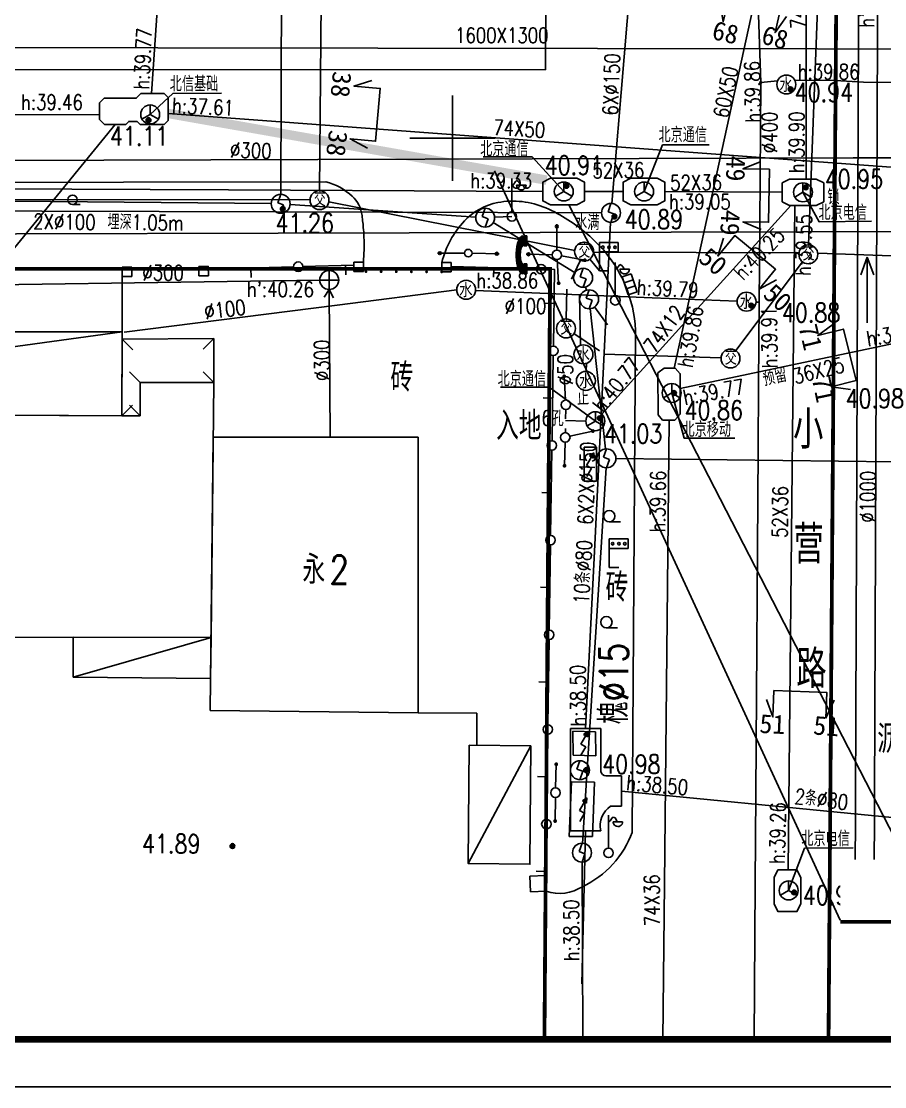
# Model space of a CAD drawing. Header units: inches. Extents: x 505347 to 508499, y 312634 to 313316.
# Drawn here: x 505677.2 to 505722.8, y 312809.9 to 312866.2 of the extents above; entities that cross this region are included whole.
import ezdxf
from ezdxf.enums import TextEntityAlignment as Align
from ezdxf.lldxf.tags import DXFTag

# ---------------------------------------------------------------- set-up
doc = ezdxf.new("R2010")
doc.units = ezdxf.units.IN
doc.header["$LTSCALE"] = 0.5
doc.header["$MEASUREMENT"] = 0
doc.linetypes.add('ACAD_ISO05W100', pattern=[33, 24, -3, 0, -3, 0, -3])
for name, color, linetype in [('4_RDCAD', 7, 'Continuous'), ('BJ0', 7, 'Continuous'), ('BJ02', 7, 'Continuous'), ('BJ03', 7, 'Continuous'), ('BJ04', 7, 'Continuous'), ('BJ05', 7, 'Continuous'), ('BJ08', 7, 'Continuous'), ('BJ09', 7, 'Continuous'), ('BJ10', 7, 'Continuous'), ('BZ', 2, 'Continuous'), ('PAPERFRAME', 7, 'Continuous'), ('上水井', 4, 'Continuous'), ('上水注记', 4, 'Continuous'), ('上水管线', 4, 'Continuous'), ('上水高程表', 4, 'Continuous'), ('中水管线', 151, 'Continuous'), ('公安交通井', 163, 'Continuous'), ('公安交通管线', 163, 'Continuous'), ('污水井', 247, 'Continuous'), ('污水注记', 247, 'Continuous'), ('污水管线', 247, 'Continuous'), ('污水高程表', 247, 'Continuous'), ('热力注记', 40, 'Continuous'), ('热力管线', 40, 'Continuous'), ('照明井', 193, 'Continuous'), ('照明管线', 193, 'Continuous'), ('燃气注记', 6, 'Continuous'), ('燃气管线', 6, 'Continuous'), ('电信井(北京移动)', 3, 'Continuous'), ('电信井(北京通信)', 3, 'Continuous'), ('电信井权属', 7, 'Continuous'), ('电信井（北京电信）', 3, 'Continuous'), ('电信井（北信基础）', 3, 'Continuous'), ('电信断面图及编号', 3, 'Continuous'), ('电信注记', 3, 'Continuous'), ('电信管线', 3, 'Continuous'), ('电信规划位置', 1, 'Continuous'), ('电信高程表', 3, 'Continuous'), ('电力井', 1, 'Continuous'), ('电力注记', 1, 'Continuous'), ('电力管线', 1, 'Continuous'), ('电力高程表', 1, 'Continuous'), ('电话亭', 5, 'Continuous'), ('道路红线', 1, 'Continuous'), ('雨蓖子', 34, 'Continuous')]:
    doc.layers.add(name, color=color, linetype=linetype)
doc.styles.add('HZ', font='simplex.shx', dxfattribs={"bigfont": 'hztxt'})
doc.styles.get("Standard").update_dxf_attribs({"font": 'txt.shx', "bigfont": 'hztxt.shx'})
doc.styles.add('STYLE1', font='')
doc.styles.add('标题文字', font='', dxfattribs={"width": 0.68})
doc.styles.add('粗宋', font='', dxfattribs={"width": 0.75})
doc.styles.add('粗等线', font='simhei.ttf')
doc.styles.add('细等线', font='txt.shx', dxfattribs={"bigfont": 'ht.shx'})
doc.styles.get('STYLE1').set_extended_font_data('SimSun')
doc.styles.get('标题文字').set_extended_font_data('SimSun')
doc.styles.get('粗宋').set_extended_font_data('SimSun')
doc.linetypes.add('1152', pattern='A,15,-0.9,[138,ltypeshp.shx,S=1,R=0,X=0,Y=-0.5],-0.7,[138,ltypeshp.shx,S=1,R=0,X=0,Y=-0.5],-0.9,0', length=17.5)
doc.linetypes.add('1157', pattern='A,15,-3,[138,ltypeshp.shx,S=1,R=0,X=-0.5,Y=-0.5],-2,0', length=20)
doc.linetypes.add('B14', pattern='A,4.5,[145,symbolx.shx,S=0.5,R=0,X=0,Y=0],4.5,-0.5,[146,symbolx.shx,S=1,R=0,X=0,Y=0],-0.5', length=10)
tags = doc.linetypes.add('DL', pattern='A,15,-4.925,[130,ltypeshp.shx,S=0.5,R=330,X=-0.15,Y=0.433],0,[130,ltypeshp.shx,S=0.4,R=90,X=0,Y=0],-0.15,[130,ltypeshp.shx,S=0.5,R=150,X=0,Y=-0.433],-4.925,15', length=40).pattern_tags.tags
tags[32:33] = [DXFTag(74, 4), DXFTag(75, 0), DXFTag(340, '0'), DXFTag(46, 1.0), DXFTag(50, 0.0), DXFTag(44, 0.0), DXFTag(45, 0.0)]
tags[30:31] = [DXFTag(74, 4), DXFTag(75, 0), DXFTag(340, '0'), DXFTag(46, 1.0), DXFTag(50, 0.0), DXFTag(44, 0.0), DXFTag(45, 0.0)]
tags[4:5] = [DXFTag(74, 4), DXFTag(75, 0), DXFTag(340, '0'), DXFTag(46, 1.0), DXFTag(50, 0.0), DXFTag(44, 0.0), DXFTag(45, 0.0)]
tags = doc.linetypes.add('DX', pattern='A,15,-5,[130,ltypeshp.shx,S=1,R=330,X=0,Y=0],-5,15', length=40).pattern_tags.tags
tags[16:17] = [DXFTag(74, 4), DXFTag(75, 0), DXFTag(340, '0'), DXFTag(46, 1.0), DXFTag(50, 0.0), DXFTag(44, 0.0), DXFTag(45, 0.0)]
tags[14:15] = [DXFTag(74, 4), DXFTag(75, 0), DXFTag(340, '0'), DXFTag(46, 1.0), DXFTag(50, 0.0), DXFTag(44, 0.0), DXFTag(45, 0.0)]
tags[4:5] = [DXFTag(74, 4), DXFTag(75, 0), DXFTag(340, '0'), DXFTag(46, 1.0), DXFTag(50, 0.0), DXFTag(44, 0.0), DXFTag(45, 0.0)]
tags = doc.linetypes.add('SS', pattern='A,15,-1.9,[130,ltypeshp.shx,S=1,R=330,X=0,Y=0],-1.2,[130,ltypeshp.shx,S=1,R=330,X=0,Y=0],-1.9,15', length=35).pattern_tags.tags
tags[24:25] = [DXFTag(74, 4), DXFTag(75, 0), DXFTag(340, '0'), DXFTag(46, 1.0), DXFTag(50, 0.0), DXFTag(44, 0.0), DXFTag(45, 0.0)]
tags[22:23] = [DXFTag(74, 4), DXFTag(75, 0), DXFTag(340, '0'), DXFTag(46, 1.0), DXFTag(50, 0.0), DXFTag(44, 0.0), DXFTag(45, 0.0)]
tags[4:5] = [DXFTag(74, 4), DXFTag(75, 0), DXFTag(340, '0'), DXFTag(46, 1.0), DXFTag(50, 0.0), DXFTag(44, 0.0), DXFTag(45, 0.0)]
tags = doc.linetypes.add('TRQZ', pattern='A,15,[130,ltypeshp.shx,S=0.6,R=0,X=0,Y=0],-2.5,[133,ltypeshp.shx,S=0.05,R=0,X=0,Y=0],-2.5,[130,ltypeshp.shx,S=0.6,R=0,X=0,Y=0],15', length=35).pattern_tags.tags
tags[28:29] = [DXFTag(74, 4), DXFTag(75, 0), DXFTag(340, '0'), DXFTag(46, 1.0), DXFTag(50, 0.0), DXFTag(44, 0.0), DXFTag(45, 0.0)]

# ---------------------------------------------------------------- blocks, each defined once
blk = doc.blocks.new('B5461')
for q in [(-0.866025, -0.5), (0, 1), (0.866025, -0.5)]:
    blk.add_line((0, 0), q)
blk.add_circle((0, 0), 1)
blk = doc.blocks.new('B552')
for p, q in [((0.984668, 0.518566), (-1.015332, 0.518566)), ((-1.015332, 0.518566), (-1.015332, -0.481434)), ((0.984668, -0.481434), (0.984668, 0.518566)), ((-1.015332, -0.481434), (0.984668, -0.481434))]:
    blk.add_line(p, q)
at = {"linetype": 'Continuous'}
for p, q in [((-0.348666, -0.481434), (-0.348666, 0.518566)), ((0.318001, -0.481434), (0.318001, 0.518566))]:
    blk.add_line(p, q, dxfattribs=at)
blk = doc.blocks.new('B8003')
at = {"color": 0}
for p, q in [((0, 3), (2, 3)), ((0, 0), (0, 3)), ((2, 3), (2, 2)), ((2, 2), (0, 2)), ((1, 0), (0, 0))]:
    blk.add_line(p, q, dxfattribs=at)
for centre in [(0.36, 2.49), (1.02, 2.49), (1.65, 2.49)]:
    blk.add_circle(centre, 0.135)
blk = doc.blocks.new('35211')
for p, q in [((0, 0.5), (0, 4)), ((0, 3.29), (0.19, 3.39)), ((0.19, 3.39), (0.39, 3.69)), ((0.39, 3.69), (0.49, 3.79)), ((0.49, 3.79), (0.69, 3.69)), ((0.69, 3.69), (0.89, 3.39)), ((0.89, 3.39), (0.99, 3.29)), ((0.49, 3.29), (1.49, 3.29))]:
    blk.add_line(p, q)
blk.add_circle((0, 0), 0.5)
blk.add_arc((0.99, 3.29), 0.5, 179, 0)
blk = doc.blocks.new('DHT')
for p, q in [((-0.277, 0.603), (-0.311, 0.446)), ((-0.234, 0.739), (-0.277, 0.603)), ((-0.183, 0.85), (-0.234, 0.739)), ((-0.125, 0.932), (-0.183, 0.85)), ((-0.064, 0.983), (-0.125, 0.932)), ((0, 1), (-0.064, 0.983)), ((0, 1), (0, 0.473)), ((0.06, 1), (0.06, 0.473)), ((0.06, 1), (0.21, 1)), ((0.21, 1), (0.21, 0.473)), ((-0.334, 0.274), (-0.346, 0.092)), ((-0.346, 0.092), (-0.346, -0.092)), ((-0.311, 0.446), (-0.334, 0.274)), ((-0.128, 0.129), (-0.133, 0.044)), ((-0.133, 0.044), (-0.133, -0.044)), ((-0.119, 0.211), (-0.128, 0.129)), ((-0.106, 0.285), (-0.119, 0.211)), ((-0.09, 0.349), (-0.106, 0.285)), ((-0.07, 0.402), (-0.09, 0.349)), ((-0.048, 0.441), (-0.07, 0.402)), ((-0.024, 0.465), (-0.048, 0.441)), ((0, 0.473), (-0.024, 0.465)), ((0.06, 0.473), (0.21, 0.473)), ((-0.346, -0.092), (-0.334, -0.274)), ((-0.334, -0.274), (-0.311, -0.446)), ((-0.311, -0.446), (-0.277, -0.603)), ((-0.133, -0.044), (-0.128, -0.129)), ((-0.128, -0.129), (-0.119, -0.211)), ((-0.119, -0.211), (-0.106, -0.285)), ((-0.106, -0.285), (-0.09, -0.349)), ((-0.09, -0.349), (-0.07, -0.402)), ((-0.07, -0.402), (-0.048, -0.441)), ((-0.048, -0.441), (-0.024, -0.465)), ((-0.024, -0.465), (0, -0.473)), ((0, -0.473), (0, -1)), ((0.06, -0.473), (0.06, -1)), ((0.06, -0.473), (0.21, -0.473)), ((0.21, -0.473), (0.21, -1)), ((-0.277, -0.603), (-0.234, -0.739)), ((-0.234, -0.739), (-0.183, -0.85)), ((-0.183, -0.85), (-0.125, -0.932)), ((-0.125, -0.932), (-0.064, -0.983)), ((-0.064, -0.983), (0, -1)), ((0.21, -1), (0.06, -1))]:
    blk.add_line(p, q)
at = {"linetype": 'Continuous'}
for points in [[(-0.277, 0.603), (-0.311, 0.446), (0, 0.473)], [(-0.234, 0.739), (-0.277, 0.603), (0, 0.473)], [(-0.183, 0.85), (-0.234, 0.739), (0, 0.473)], [(-0.125, 0.932), (-0.183, 0.85), (0, 0.473)], [(-0.064, 0.983), (-0.125, 0.932), (0, 0.473)], [(0, 1), (-0.064, 0.983), (0, 0.473)], [(0.06, 1), (0.06, 0.473), (0.21, 0.473)], [(0.21, 0.473), (0.21, 1), (0.06, 1)], [(-0.334, 0.274), (-0.346, 0.092), (-0.119, 0.211)], [(-0.119, 0.211), (-0.346, 0.092), (-0.128, 0.129)], [(-0.128, 0.129), (-0.346, 0.092), (-0.133, 0.044)], [(-0.346, 0.092), (-0.346, -0.092), (-0.133, 0.044)], [(-0.133, 0.044), (-0.346, -0.092), (-0.133, -0.044)], [(-0.311, 0.446), (-0.334, 0.274), (-0.048, 0.441)], [(-0.048, 0.441), (-0.334, 0.274), (-0.07, 0.402)], [(-0.07, 0.402), (-0.334, 0.274), (-0.09, 0.349)], [(-0.09, 0.349), (-0.334, 0.274), (-0.106, 0.285)], [(-0.106, 0.285), (-0.334, 0.274), (-0.119, 0.211)], [(0, 0.473), (-0.311, 0.446), (-0.024, 0.465)], [(-0.024, 0.465), (-0.311, 0.446), (-0.048, 0.441)], [(-0.133, -0.044), (-0.346, -0.092), (-0.128, -0.129)], [(-0.346, -0.092), (-0.334, -0.274), (-0.128, -0.129)], [(-0.128, -0.129), (-0.334, -0.274), (-0.119, -0.211)], [(-0.119, -0.211), (-0.334, -0.274), (-0.106, -0.285)], [(-0.334, -0.274), (-0.311, -0.446), (-0.106, -0.285)], [(-0.106, -0.285), (-0.311, -0.446), (-0.09, -0.349)], [(-0.09, -0.349), (-0.311, -0.446), (-0.07, -0.402)], [(-0.07, -0.402), (-0.311, -0.446), (-0.048, -0.441)], [(-0.048, -0.441), (-0.311, -0.446), (-0.024, -0.465)], [(-0.311, -0.446), (-0.277, -0.603), (-0.024, -0.465)], [(-0.024, -0.465), (-0.277, -0.603), (0, -0.473)], [(0, -0.473), (-0.277, -0.603), (0, -1)], [(0.21, -0.473), (0.06, -0.473), (0.21, -1)], [(0.06, -0.473), (0.06, -1), (0.21, -1)], [(-0.277, -0.603), (-0.234, -0.739), (0, -1)], [(-0.234, -0.739), (-0.183, -0.85), (0, -1)], [(-0.183, -0.85), (-0.125, -0.932), (0, -1)], [(-0.125, -0.932), (-0.064, -0.983), (0, -1)]]:
    blk.add_solid(points, dxfattribs=at)
blk = doc.blocks.new('B5181')
h = blk.add_hatch(color=256)
h.paths.add_polyline_path([(0.75, 2.49), (0.27, 2.17), (0.49, 2.05)])
h.paths.add_polyline_path([(0.75, 2.49), (0.49, 2.05), (0.72, 1.92)])
at = {"linetype": 'Continuous'}
for p, q in [((-0.02, 1.17), (0.75, 2.49)), ((0.5, 0.87), (-0.02, 1.17)), ((0, 0), (0.5, 0.87))]:
    blk.add_line(p, q, dxfattribs=at)
for p, q in [((0.75, 2.49), (0.27, 2.17)), ((0.72, 1.92), (0.75, 2.49)), ((0.27, 2.17), (0.72, 1.92))]:
    blk.add_line(p, q)
blk = doc.blocks.new('B8211')
blk.add_hatch(color=256).paths.add_polyline_path([(0.25, 0, 1), (-0.25, 0, 1)])
blk.add_circle((0, 0), 0.25)
blk = doc.blocks.new('831')
for radius in [0.25, 0.15, 0.05]:
    blk.add_circle((0, 0), radius)
blk = doc.blocks.new('JT')
at = {"layer": '公安交通井'}
blk.add_circle((0, 0), 0.5, dxfattribs=at)
at = {"layer": '公安交通井', "width": 0.8}
blk.add_text('交', height=0.8, dxfattribs=at).set_placement((-0.304, -0.335, -50.185))
blk = doc.blocks.new('B547')
at = {"linetype": 'Continuous'}
for p, q in [((0, 1), (-0.31427, 0.111111)), ((-0.31427, 0.111111), (0.31427, -0.111111)), ((0, -1), (0.31427, -0.111111))]:
    blk.add_line(p, q, dxfattribs=at)
blk.add_circle((0, 0), 1)
blk = doc.blocks.new('B5502')
blk.add_circle((0, 0), 1)
at = {"style": '细等线'}
blk.add_text('水', height=1.5, dxfattribs=at).set_placement((-0.74, -0.79))
blk = doc.blocks.new('B5421')
for p, q in [((-1, 0), (1, 0)), ((0, -1), (0, 1))]:
    blk.add_line(p, q)
blk.add_circle((0, 0), 1)
blk = doc.blocks.new('53214')
blk.add_circle((0, 0), 0.1)
for tag in ['路号', '线号', '点号']:
    blk.add_attdef(tag, (0, 0), '', height=0.00001)
blk = doc.blocks.new('111111')
for p, q in [((518331.076, 303651.061), (518751.076, 303651.061)), ((518751.076, 303651.061), (518331.076, 303651.061)), ((518343.576, 303505.111), (518748.576, 303505.111)), ((518331.076, 303502.611), (518751.076, 303502.611))]:
    blk.add_line(p, q)
at = {"const_width": 0.35}
blk.add_lwpolyline([(518343.576, 303648.561), (518748.576, 303648.561), (518748.576, 303505.111), (518343.576, 303505.111)], close=True, dxfattribs=at)
blk = doc.blocks.new('A$C23F021E1')
at = {"color": 255}
blk.add_wipeout([(0, 6.569), (20.762, 6.569), (20.762, 0), (0, 0)], dxfattribs=at).dxf.layer = 'BZ'
at = {"layer": 'BZ', "color": 0, "const_width": 0.2}
blk.add_lwpolyline([(0, 3.285), (20.762, 3.285)], dxfattribs=at)
at = {"layer": 'BZ', "style": '粗宋', "width": 0.75, "flags": 8}
for tag, p in [('X=', (10.365, 3.712)), ('Y=', (10.426, 0.898))]:
    blk.add_attdef(tag, text='', height=2, dxfattribs=at).set_placement(p, align=Align.CENTER)
blk = doc.blocks.new('RDCADTITLE')
at = {"color": 0, "ltscale": 10}
blk.add_lwpolyline([(-180, 30, 0, 0, 0), (0, 30, 0.5, 180, 0)], format="xyseb", dxfattribs=at)
at = {"style": 'STYLE1', "width": 0.75}
for tag, p in [('A1', (-145, 26.25)), ('B1', (-100, 26.25)), ('A3', (-145, 18.75)), ('B2', (-100, 18.75)), ('A4', (-145, 11.25)), ('B3', (-100, 11.25)), ('A4', (-145, 3.75)), ('B4', (-100, 3.75))]:
    blk.add_attdef(tag, text='', height=2.8, dxfattribs=at).set_placement(p, align=Align.MIDDLE_CENTER)
at = {"layer": '4_RDCAD', "style": '标题文字', "width": 0.65}
for tag, height, p in [('C2', 3.4, (-45, 17.95)), ('C3', 3.4, (-45, 11.75)), ('ZTSJ4-09-系统立项编码-流水号+设计阶段-专业代码-图号', 2.8, (-37.62, 3.75))]:
    blk.add_attdef(tag, text='', height=height, dxfattribs=at).set_placement(p, align=Align.MIDDLE_CENTER)

msp = doc.modelspace()

# ---------------------------------------------------------------- linework, layer by layer
for p, q in [((505668.592, 312844.105), (505682.191, 312860.758)), ((505723.363, 312823.076), (505706.146, 312856.521))]:
    msp.add_line(p, q)
at = {"const_width": 0.5}
msp.add_lwpolyline([(505684.994, 312861.345), (505704.976, 312857.823)], dxfattribs=at)
at = {"color": 1, "const_width": 0.2}
msp.add_lwpolyline([(505573.661, 312853.371), (505586.727, 312853.15), (505638.349, 312853.145), (505705.163, 312853.145), (505704.861, 312812.449)], dxfattribs=at)
at = {"layer": 'BJ0'}
for q in [(505700, 312862.289), (505697.75, 312860.039), (505700, 312857.789), (505702.25, 312860.039)]:
    msp.add_line((505700, 312860.039), q, dxfattribs=at)
at = {"layer": 'BJ02', "linetype": 'Continuous'}
for p, q in [((505694.8, 312853.498), (505694.798, 312852.998)), ((505695.3, 312853.495), (505694.8, 312853.498)), ((505695.298, 312852.995), (505695.3, 312853.495)), ((505699.438, 312853.477), (505699.435, 312852.977)), ((505699.937, 312853.475), (505699.438, 312853.477)), ((505699.935, 312852.975), (505699.937, 312853.475)), ((505683.066, 312853.236), (505682.566, 312853.231)), ((505682.566, 312853.231), (505682.57, 312852.731)), ((505683.07, 312852.736), (505683.066, 312853.236)), ((505687.111, 312853.276), (505686.611, 312853.271)), ((505686.611, 312853.271), (505686.616, 312852.771)), ((505687.116, 312852.776), (505687.111, 312853.276)), ((505694.798, 312852.998), (505695.298, 312852.995)), ((505699.435, 312852.977), (505699.935, 312852.975)), ((505682.57, 312852.731), (505683.07, 312852.736)), ((505686.616, 312852.771), (505687.116, 312852.776)), ((505651.428, 312849.8), (505682.567, 312849.818)), ((505682.567, 312849.818), (505682.545, 312845.377)), ((505682.565, 312849.418, 47.356), (505682.545, 312845.377, 47.356)), ((505687.395, 312849.469, 47.356), (505682.565, 312849.418, 47.356)), ((505682.565, 312849.418, 47.356), (505683.133, 312848.854, 23.678)), ((505687.395, 312849.469, 47.356), (505686.833, 312848.9, 23.678)), ((505687.4, 312847.142, 47.356), (505687.395, 312849.469, 47.356)), ((505683.518, 312847.142, 47.356), (505682.952, 312847.708, 23.678)), ((505687.4, 312847.142, 47.356), (505686.834, 312847.707, 23.678)), ((505683.518, 312845.372, 47.356), (505683.518, 312847.142, 47.356)), ((505683.518, 312847.142, 47.356), (505687.4, 312847.142, 47.356)), ((505683.518, 312845.372), (505683.518, 312847.142)), ((505683.518, 312847.142), (505687.4, 312847.142)), ((505687.4, 312847.142), (505687.255, 312833.668)), ((505687.4, 312847.142, 47.356), (505687.4, 312847.142, 47.356)), ((505687.4, 312847.142), (505687.4, 312847.142)), ((505682.545, 312845.377, 47.356), (505683.114, 312845.94, 23.678)), ((505683.518, 312845.372, 47.356), (505682.954, 312845.94, 23.678)), ((505650.931, 312845.538), (505683.518, 312845.372)), ((505682.545, 312845.377), (505651.431, 312845.535)), ((505682.545, 312845.377, 47.356), (505683.518, 312845.372, 47.356)), ((505687.214, 312829.815), (505687.369, 312844.242)), ((505687.369, 312844.242), (505698.188, 312844.244)), ((505698.188, 312844.244), (505698.196, 312829.697)), ((505687.255, 312833.668), (505668.999, 312833.709)), ((505679.973, 312831.584), (505679.978, 312833.685)), ((505679.978, 312833.685), (505687.255, 312833.668)), ((505679.978, 312833.685), (505679.978, 312833.685)), ((505687.255, 312833.668), (505687.232, 312831.506)), ((505687.255, 312833.668), (505687.255, 312833.668)), ((505687.232, 312831.506), (505679.973, 312831.584)), ((505698.196, 312829.697), (505687.214, 312829.815)), ((505701.296, 312829.673), (505698.196, 312829.697)), ((505701.283, 312827.973), (505701.296, 312829.673)), ((505700.838, 312821.731), (505700.883, 312827.977)), ((505704.096, 312821.7), (505700.838, 312821.731)), ((505704.924, 312821.1), (505704.098, 312821.069)), ((505704.098, 312821.069), (505704.13, 312820.243)), ((505704.956, 312820.275), (505704.924, 312821.1)), ((505704.13, 312820.243), (505704.956, 312820.275))]:
    msp.add_line(p, q, dxfattribs=at)
at = {"layer": 'BJ02', "linetype": 'B14'}
msp.add_line((505682.567, 312849.818, 46.046), (505682.57, 312852.731, 46.046), dxfattribs=at)
at = {"layer": 'BJ02', "linetype": 'Continuous'}
for points in [[(505687.113, 312853.119), (505691.611, 312853.246)], [(505689.362, 312853.182), (505689.376, 312852.683)], [(505692.111, 312853.26), (505694.799, 312853.335)], [(505694.36, 312853.323), (505694.374, 312852.823)], [(505699.937, 312853.264), (505704.435, 312853.132)], [(505702.186, 312853.198), (505702.171, 312852.698)], [(505704.934, 312853.117), (505705.392, 312853.103), (505705.333, 312849.062)], [(505705.366, 312851.312), (505704.866, 312851.319)], [(505705.326, 312848.562), (505705.26, 312844.062)], [(505705.293, 312846.312), (505704.793, 312846.319)], [(505705.253, 312843.562), (505705.187, 312839.063)], [(505705.22, 312841.313), (505704.72, 312841.32)], [(505705.179, 312838.563), (505705.114, 312834.063)], [(505705.147, 312836.313), (505704.647, 312836.32)], [(505705.106, 312833.563), (505705.041, 312829.064)], [(505705.073, 312831.314), (505704.573, 312831.321)], [(505705.033, 312828.564), (505704.967, 312824.064)], [(505705, 312826.314), (505704.5, 312826.322)], [(505704.96, 312823.564), (505704.924, 312821.1)], [(505704.927, 312821.315), (505704.427, 312821.322)]]:
    msp.add_lwpolyline(points, dxfattribs=at)
at = {"layer": 'BJ02'}
for points in [[(505651.431, 312845.535), (505682.567, 312849.818)], [(505679.973, 312831.584), (505687.255, 312833.668)], [(505704.142, 312827.945), (505700.838, 312821.731)]]:
    msp.add_lwpolyline(points, dxfattribs=at)
at = {"layer": 'BJ02', "linetype": 'Continuous'}
msp.add_lwpolyline([(505700.883, 312827.977), (505704.142, 312827.945), (505704.096, 312821.7), (505700.838, 312821.731), (505700.883, 312827.977)], close=True, dxfattribs=at)
for centre in [(505691.861, 312853.253), (505704.684, 312853.124), (505705.329, 312848.812), (505705.256, 312843.812), (505705.183, 312838.813), (505705.11, 312833.813), (505705.037, 312828.814), (505704.964, 312823.814)]:
    msp.add_circle(centre, 0.25, dxfattribs=at)
at = {"layer": 'BJ04', "linetype": 'Continuous', "flags": 128}
for points in [[(505693.309, 312857.739), (505618.503, 312857.609)], [(505704.956, 312820.275), (505705.195, 312820.203), (505705.441, 312820.161), (505705.691, 312820.149), (505705.94, 312820.167), (505706.185, 312820.216), (505706.422, 312820.295), (505706.648, 312820.402), (505706.872, 312820.511), (505707.095, 312820.624), (505707.313, 312820.748), (505707.524, 312820.882), (505707.728, 312821.026), (505707.925, 312821.18), (505708.114, 312821.343), (505708.296, 312821.515), (505708.468, 312821.696), (505708.632, 312821.885), (505708.786, 312822.082), (505708.931, 312822.286), (505709.065, 312822.496), (505709.189, 312822.713), (505709.303, 312822.936), (505709.405, 312823.164), (505709.488, 312823.372), (505709.676, 312849.906)]]:
    msp.add_lwpolyline(points, dxfattribs=at)
msp.add_lwpolyline([(505695.3, 312853.495, 0.013275), (505695.337, 312854.128, 0.016043), (505695.336, 312854.653, 0.012217), (505695.305, 312855.211, 0.00911), (505695.23, 312855.956, 0.177974), (505694.712, 312856.976, 0.125574), (505693.309, 312857.739)], format="xyb", dxfattribs=at)
at = {"layer": 'BJ04', "linetype": 'Continuous'}
for points in [[(505707.168, 312854.939, 0.076568), (505704.932, 312856.356, 0.150826), (505702.399, 312856.641, 0.159131), (505700.639, 312855.673, 0.126469), (505699.438, 312853.477)], [(505709.676, 312849.906, 0.083986), (505709.132, 312852.273, 0.086952), (505707.872, 312854.252, 0.028312), (505707.168, 312854.939)]]:
    msp.add_lwpolyline(points, format="xyb", dxfattribs=at)
at = {"layer": 'BJ04', "linetype": 'Continuous', "const_width": 0.075}
for points in [[(505695.398, 312852.995, 1), (505695.473, 312852.995, 1)], [(505696.198, 312852.991, 1), (505696.273, 312852.991, 1)], [(505696.998, 312852.988, 1), (505697.073, 312852.987, 1)], [(505697.798, 312852.984, 1), (505697.873, 312852.984, 1)], [(505698.598, 312852.981, 1), (505698.673, 312852.98, 1)], [(505699.398, 312852.977, 1), (505699.473, 312852.977, 1)]]:
    msp.add_lwpolyline(points, format="xyb", close=True, dxfattribs=at)
at = {"layer": 'BJ05', "linetype": 'Continuous', "flags": 128}
for points in [[(505705.52, 312854.127), (505705.519, 312855.503)], [(505700.639, 312853.967), (505699.214, 312853.965)], [(505701.039, 312853.964), (505702.464, 312853.936)], [(505705.271, 312853.882), (505703.896, 312853.909)]]:
    msp.add_lwpolyline(points, dxfattribs=at)
at = {"layer": 'BJ05', "linetype": 'Continuous'}
for points in [[(505705.535, 312853.628), (505705.61, 312852.38)], [(505705.766, 312853.83), (505706.993, 312853.593)], [(505705.98, 312846.215), (505705.905, 312847.463)], [(505705.99, 312845.715), (505705.981, 312845.216)], [(505705.971, 312844.716), (505705.967, 312844.489)], [(505706.206, 312844.295), (505707.424, 312844.575)], [(505705.955, 312843.989), (505705.921, 312842.74)], [(505706.96, 312843.727), (505706.96, 312841.927)], [(505707.61, 312843.727), (505706.96, 312843.727)], [(505707.61, 312843.727), (505707.61, 312841.927)], [(505707.61, 312841.927), (505706.96, 312841.927)], [(505705.451, 312825.726), (505705.485, 312826.976)], [(505705.441, 312825.226), (505705.423, 312823.977)]]:
    msp.add_lwpolyline(points, dxfattribs=at)
at = {"layer": 'BJ05', "linetype": 'Continuous', "const_width": 0.1}
for points in [[(505706.943, 312853.593, 1), (505707.043, 312853.593, 1)], [(505705.66, 312852.38, 1), (505705.56, 312852.38, 1)], [(505705.855, 312847.463, 1), (505705.955, 312847.463, 1)], [(505707.374, 312844.575, 1), (505707.474, 312844.575, 1)], [(505705.971, 312842.74, 1), (505705.871, 312842.74, 1)], [(505705.435, 312826.976, 1), (505705.535, 312826.976, 1)], [(505705.473, 312823.977, 1), (505705.373, 312823.977, 1)]]:
    msp.add_lwpolyline(points, format="xyb", close=True, dxfattribs=at)
at = {"layer": 'BJ05', "linetype": 'DL'}
for points, elevation in [([(505706.366, 312828.719), (505707.556, 312828.69)], 41.221), ([(505706.366, 312828.719), (505706.386, 312827.448)], 41.221), ([(505707.556, 312828.69), (505707.576, 312827.419)], 40.993), ([(505706.386, 312827.448), (505707.576, 312827.419)], 41.221), ([(505706.167, 312823.169), (505706.281, 312826.041)], 41.362), ([(505706.281, 312826.041), (505707.511, 312826.035)], 41.362), ([(505707.397, 312823.163), (505707.511, 312826.035)], 41.361), ([(505706.167, 312823.169), (505707.397, 312823.163)], 41.362)]:
    msp.add_lwpolyline(points, dxfattribs=dict(at, elevation=elevation))
at = {"layer": 'BJ05', "linetype": 'Continuous'}
for centre, radius in [((505705.518, 312855.378), 0.0751), ((505699.339, 312853.967), 0.0751), ((505700.84, 312853.968), 0.2), ((505705.52, 312853.877), 0.25), ((505702.339, 312853.939), 0.0748), ((505704.021, 312853.906), 0.0748), ((505705.995, 312845.965), 0.25), ((505705.962, 312844.239), 0.25), ((505705.444, 312825.476), 0.25)]:
    msp.add_circle(centre, radius, dxfattribs=at)
at = {"layer": 'BJ09', "linetype": 'Continuous'}
msp.add_line((505679.942, 312856.534), (505680.342, 312856.534), dxfattribs=at)
at = {"layer": 'BJ09', "linetype": 'Continuous', "flags": 128}
for points in [[(505708.279, 312839.781), (505708.879, 312839.781)], [(505708.125, 312834.183), (505708.725, 312834.183)]]:
    msp.add_lwpolyline(points, dxfattribs=at)
at = {"layer": 'BJ09', "linetype": 'Continuous'}
for centre, radius in [((505679.942, 312856.784), 0.25), ((505708.284, 312840.076), 0.3), ((505708.13, 312834.478), 0.3)]:
    msp.add_circle(centre, radius, dxfattribs=at)
at = {"layer": '上水管线', "linetype": 'SS', "ltscale": 0.6}
for points in [[(505716.228, 312855.473), (505716.28, 312862.979), (505716.08, 312869.119), (505715.303, 312869.107)], [(505717.176, 312863.072), (505716.28, 312862.979)], [(505730.405, 312862.945), (505721.71, 312862.989), (505720.21, 312863.078), (505718.079, 312863.103)], [(505716.17, 312847.069), (505716.228, 312855.473)], [(505700.229, 312852.026), (505693.914, 312851.227)], [(505710.552, 312851.615), (505701.227, 312852.003)], [(505693.914, 312851.227), (505682.66, 312849.802)], [(505706.772, 312849.104), (505706.707, 312851.775)], [(505715.034, 312851.428), (505710.552, 312851.615)], [(505716.2, 312851.38), (505716.032, 312851.387)], [(505707.071, 312847.722), (505707.089, 312848.156)], [(505716.146, 312843.59), (505716.17, 312847.069)], [(505716.02, 312825.411), (505716.146, 312843.59)], [(505715.987, 312820.665), (505716.02, 312825.411)], [(505715.93, 312812.449), (505715.987, 312820.665)]]:
    msp.add_lwpolyline(points, dxfattribs=at)
at = {"layer": '中水管线', "linetype": 'SS', "ltscale": 0.6}
for points in [[(505704.946, 312872.406), (505704.911, 312863.645)], [(505704.911, 312863.645), (505611.883, 312863.699), (505607.329, 312863.648)]]:
    msp.add_lwpolyline(points, dxfattribs=at)
at = {"layer": '公安交通管线'}
for points in [[(505719.986, 312885.328), (505718.801, 312854.399)], [(505692.985, 312857.275), (505693.19, 312881.2)], [(505631.304, 312856.803), (505692.482, 312856.779)], [(505693.467, 312856.683), (505706.469, 312854.115)], [(505706.747, 312853.569), (505706.295, 312852.599)], [(505707.762, 312853.035), (505707.27, 312853.636)], [(505718.484, 312853.505), (505714.967, 312848.826)], [(505706.045, 312852.061), (505706.016, 312850.496)], [(505706.046, 312852.064), (505706.045, 312852.061)], [(505706.418, 312849.719), (505707.773, 312848.802)], [(505714.174, 312848.445), (505708.023, 312848.632)]]:
    msp.add_lwpolyline(points, dxfattribs=at)
at = {"layer": '公安交通管线', "elevation": 40.934}
for points in [[(505718.292, 312853.986), (505707.455, 312854.018)], [(505719.289, 312853.964), (505738.21, 312853.276)]]:
    msp.add_lwpolyline(points, dxfattribs=at)
at = {"layer": '污水管线'}
for points in [[(505721.459, 312870.161), (505721.277, 312820.665)], [(505722.459, 312870.158), (505722.277, 312820.665)], [(505721.566, 312852.822), (505721.908, 312853.762)], [(505721.894, 312850.292), (505721.908, 312853.762)], [(505722.25, 312852.822), (505721.908, 312853.762)], [(505668.539, 312852.195), (505692.997, 312852.542)], [(505693.5, 312852.049), (505693.549, 312844.243)], [(505721.268, 312818.156), (505721.277, 312820.665)], [(505722.268, 312818.156), (505722.277, 312820.665)], [(505722.268, 312820.665), (505722.277, 312820.665)]]:
    msp.add_lwpolyline(points, dxfattribs=at)
at = {"layer": '污水管线', "elevation": -41.475}
msp.add_lwpolyline([(505693.224, 312851.635), (505693.5, 312852.05), (505693.723, 312851.604)], dxfattribs=at)
at = {"layer": '热力管线'}
for points in [[(505730.886, 312864.742), (505672.82, 312864.825)], [(505635.475, 312854.883), (505732.281, 312855.125)]]:
    msp.add_lwpolyline(points, dxfattribs=at)
at = {"layer": '照明管线'}
for points in [[(505690.934, 312857.078), (505691.017, 312879.257)], [(505663.278, 312856.836), (505690.432, 312856.583)], [(505691.429, 312856.544), (505701.234, 312855.875)], [(505702.229, 312855.865), (505703.142, 312855.909)], [(505706.478, 312852.929), (505702.156, 312855.581)], [(505707.085, 312852.012), (505707.036, 312852.19)], [(505708.078, 312843.629), (505707.272, 312851.037)], [(505707.51, 312851.128), (505708.198, 312850.174)], [(505726.275, 312842.919), (505708.632, 312843.126)], [(505708.114, 312842.633), (505706.876, 312822.8)], [(505706.88, 312812.449), (505706.847, 312821.808)]]:
    msp.add_lwpolyline(points, dxfattribs=at)
at = {"layer": '燃气管线', "linetype": 'TRQZ', "ltscale": 0.5}
for p, q in [((505630.57, 312858.73), (505721.167, 312858.997)), ((505721.167, 312858.997), (505727.164, 312859.015))]:
    msp.add_line(p, q, dxfattribs=at)
at = {"layer": '电信井权属'}
for points in [[(505684.041, 312861.294), (505685.246, 312862.394), (505687.805, 312862.417)], [(505710.121, 312857.223), (505711.097, 312859.684), (505713.552, 312859.684)], [(505705.879, 312857.223), (505704.212, 312859.054), (505701.622, 312859.048)], [(505711.58, 312846.583), (505712.231, 312844.203), (505714.922, 312844.203)]]:
    msp.add_lwpolyline(points, dxfattribs=at)
for points, elevation in [([(505718.511, 312857.18), (505719.36, 312855.622), (505722.126, 312855.658)], 40.951), ([(505707.548, 312845.092), (505705.112, 312846.893), (505702.532, 312846.893)], 41.033), ([(505717.756, 312820.313), (505718.6, 312822.537), (505721.159, 312822.559)], 40.907)]:
    msp.add_lwpolyline(points, dxfattribs=dict(at, elevation=elevation))
at = {"layer": '电信断面图及编号'}
for points in [[(505717.637, 312866.472), (505717.043, 312865.62), (505717.338, 312866.941), (505714.607, 312867.55), (505714.302, 312866.186), (505714.133, 312867.156)], [(505695.52, 312859.52), (505694.598, 312859.997), (505695.947, 312859.877), (505696.193, 312862.665), (505694.801, 312862.789), (505695.74, 312863.084)], [(505716.299, 312855.214), (505715.344, 312855.621), (505716.698, 312855.602), (505716.738, 312858.401), (505715.34, 312858.42), (505716.254, 312858.784)], [(505717.121, 312852.561), (505716.206, 312852.07), (505717.068, 312853.114), (505714.909, 312854.895), (505714.019, 312853.817), (505714.307, 312854.758)], [(505721.03, 312846.762), (505720.003, 312846.914), (505721.317, 312847.239), (505720.647, 312849.956), (505719.29, 312849.621), (505720.082, 312850.204)], [(505720.153, 312830.357), (505719.724, 312829.412), (505719.775, 312830.765), (505716.978, 312830.871), (505716.925, 312829.475), (505716.583, 312830.397)]]:
    msp.add_lwpolyline(points, dxfattribs=at)
at = {"layer": '电信管线', "linetype": 'DX'}
for points in [[(505718.678, 312864.48), (505718.678, 312878.537)], [(505684.117, 312862.399), (505685.153, 312877.571)], [(505717.234, 312873.166), (505715.28, 312864.221)], [(505715.28, 312864.221), (505711.713, 312847.893)], [(505718.678, 312857.88), (505718.678, 312864.48)], [(505627.522, 312861.261), (505681.367, 312861.293)], [(505684.991, 312861.345), (505720.779, 312858.691)], [(505720.779, 312858.691), (505728.433, 312858.124)], [(505688.177, 312857.307), (505667.452, 312857.406)], [(505701.253, 312857.245), (505688.177, 312857.307)], [(505704.777, 312857.229), (505701.253, 312857.245)], [(505709.018, 312857.223), (505706.975, 312857.223)], [(505717.407, 312857.18), (505711.218, 312857.217)], [(505717.878, 312856.482), (505707.883, 312845.462)], [(505718.091, 312856.485), (505717.948, 312842.592)], [(505726.054, 312849.775), (505712.026, 312846.828)], [(505707.049, 312845.102), (505705.979, 312845.122)], [(505711.439, 312845.147), (505711.199, 312820.665)], [(505717.948, 312842.592), (505717.73, 312821.396)], [(505711.118, 312812.449), (505711.199, 312820.662)]]:
    msp.add_lwpolyline(points, dxfattribs=at)
for points in [[(505684.995, 312862.185), (505684.994, 312860.975), (505684.782, 312860.763), (505683.512, 312860.763), (505683.35, 312860.926), (505682.909, 312860.921), (505682.75, 312860.754), (505681.632, 312860.761), (505681.366, 312861.027), (505681.367, 312861.903), (505681.615, 312862.15), (505683.305, 312862.15), (505683.552, 312862.398), (505684.782, 312862.398)], [(505705.175, 312857.923), (505704.777, 312857.723), (505704.773, 312856.723), (505705.175, 312856.521), (505706.576, 312856.521), (505706.974, 312856.723), (505706.974, 312857.723), (505706.577, 312857.923)], [(505709.417, 312857.923), (505709.019, 312857.723), (505709.015, 312856.723), (505709.417, 312856.521), (505710.818, 312856.521), (505711.216, 312856.723), (505711.216, 312857.723), (505710.819, 312857.923)], [(505717.807, 312857.88), (505717.409, 312857.68), (505717.405, 312856.68), (505717.807, 312856.478), (505719.208, 312856.478), (505719.606, 312856.68), (505719.606, 312857.68), (505719.209, 312857.88)], [(505716.99, 312820.999), (505717.19, 312821.396), (505718.19, 312821.396), (505718.392, 312820.998), (505718.392, 312819.597), (505718.19, 312819.195), (505717.19, 312819.199), (505716.99, 312819.597)]]:
    msp.add_lwpolyline(points, close=True, dxfattribs=at)
at = {"layer": '电信管线', "linetype": 'DX', "elevation": -41.154}
msp.add_lwpolyline([(505711.177, 312847.893), (505710.848, 312847.64), (505710.859, 312845.435), (505711.102, 312845.144), (505711.744, 312845.149), (505712.019, 312845.473), (505712.03, 312847.597), (505711.765, 312847.893), (505711.179, 312847.894)], dxfattribs=at)
at = {"layer": '电力管线', "linetype": 'DL'}
for points in [[(505709.724, 312872.091), (505708.417, 312856.591)], [(505678.322, 312856.178), (505661.414, 312856.226)], [(505696.91, 312856.125), (505678.322, 312856.178)], [(505707.875, 312856.094), (505696.91, 312856.125)], [(505707.513, 312838.571), (505708.35, 312855.593)], [(505707.035, 312828.859), (505707.513, 312838.571)], [(505706.235, 312828.859), (505707.835, 312828.859), (505707.835, 312826.59)], [(505706.235, 312823.459), (505706.235, 312828.859)], [(505708.104, 312826.359), (505708.935, 312826.359)], [(505708.935, 312826.359), (505708.935, 312824.759)], [(505708.935, 312825.559), (505721.593, 312824.33)], [(505708.935, 312824.759), (505708.356, 312824.759)], [(505721.593, 312824.33), (505734.866, 312823.041)], [(505706.235, 312823.459), (505707.835, 312823.459)], [(505707.035, 312823.459), (505706.835, 312815.386)]]:
    msp.add_lwpolyline(points, dxfattribs=at)
for centre, radius, start, end in [((505708.133, 312826.666), 0.308, 194.1923, 264.5631), ((505709.022, 312823.738), 1.219, 123.109, 193.2034)]:
    msp.add_arc(centre, radius, start, end, dxfattribs=at)
at = {"layer": '道路红线'}
for p, q in [((505587.033, 312853.145), (505705.163, 312853.145)), ((505705.163, 312853.145), (505704.861, 312812.449))]:
    msp.add_line(p, q, dxfattribs=at)
at = {"layer": '道路红线', "linetype": 'ACAD_ISO05W100', "const_width": 0.2}
msp.add_lwpolyline([(505720.312, 312873.145), (505719.862, 312812.449)], dxfattribs=at)

# ---------------------------------------------------------------- block references
for p in [(-12917.139, 9307.337, 82.3), (-12917.139, 9158.888, 82.3)]:
    msp.add_blockref('111111', p)
at = {"layer": 'BJ03', "linetype": 'Continuous', "xscale": 0.5, "yscale": 0.5, "zscale": 0.5}
for p in [(505703.142, 312855.909, 41.009), (505708.604, 312851.478), (505708.245, 312822.295, 41.034)]:
    msp.add_blockref('35211', p, dxfattribs=at)
at = {"layer": 'BJ03', "xscale": 0.5, "yscale": 0.5, "zscale": 0.5}
for p in [(505707.762, 312853.035, 40.692), (505708.284, 312837.376)]:
    msp.add_blockref('B8003', p, dxfattribs=at)
at = {"layer": 'BJ05', "linetype": 'Continuous', "xscale": 0.5, "yscale": 0.5, "zscale": 0.5}
for p in [(505707.099, 312842.175), (505706.79, 312827.459), (505706.728, 312823.954)]:
    msp.add_blockref('B5181', p, dxfattribs=at)
at = {"layer": 'BJ08', "xscale": 0.5, "yscale": 0.5, "zscale": 0.5}
for p in [(505717.862, 312862.62, 40.936), (505683.953, 312860.996, 41.114), (505706.021, 312857.52, 40.907), (505718.661, 312857.443, 40.951), (505691.042, 312856.314, 41.261), (505708.556, 312855.903, 40.894), (505715.784, 312851.202, 40.883), (505711.705, 312846.581, 40.86), (505707.784, 312845.248, 41.033), (505707.059, 312826.665, 40.982), (505718.046, 312820.209, 40.907)]:
    msp.add_blockref('B8211', p, dxfattribs=at)
at = {"layer": 'BJ08', "linetype": 'Continuous', "xscale": 0.5, "yscale": 0.5, "zscale": 0.5}
msp.add_blockref('831', (505688.386, 312822.659, 41.89), dxfattribs=at)
at = {"layer": '上水井', "linetype": 'Continuous', "xscale": 0.5, "yscale": 0.5, "zscale": 0.5}
msp.add_blockref('B5502', (505717.635, 312862.874, 40.936), dxfattribs=at)
at = {"layer": '上水井', "xscale": 0.5, "yscale": 0.5, "zscale": 0.5}
for p in [(505700.728, 312852.036, 40.883), (505715.533, 312851.407, 40.883), (505706.918, 312848.625, 41.053), (505707.05, 312847.223, 41.036)]:
    msp.add_blockref('B5502', p, dxfattribs=at)
at = {"layer": '上水管线', "linetype": 'SS', "ltscale": 0.6}
ref = msp.add_blockref('53214', (505716.28, 312862.979), dxfattribs=dict(at, xscale=0.5, yscale=0.5, zscale=0.5))
ref.add_attrib('路号', '920130', (505716.28, 312862.979, 53214), dxfattribs={"layer": '0', "height": 0.000005})
ref.add_attrib('线号', '1', (505716.28, 312862.979, 53214), dxfattribs={"layer": '0', "height": 0.000005})
ref.add_attrib('点号', '1', (505716.28, 312862.979, 53214), dxfattribs={"layer": '0', "height": 0.000005})
at = {"layer": '公安交通井'}
for p in [(505692.982, 312856.768), (505706.954, 312854.049), (505718.793, 312853.906), (505706.002, 312849.991), (505714.685, 312848.404)]:
    msp.add_blockref('JT', p, dxfattribs=at)
at = {"layer": '污水井', "linetype": 'Continuous', "xscale": 0.5, "yscale": 0.5, "zscale": 0.5}
msp.add_blockref('B5421', (505693.496, 312852.549, 41.475), dxfattribs=at)
at = {"layer": '照明井', "linetype": 'Continuous', "xscale": 0.5, "yscale": 0.5, "zscale": 0.5}
for p in [(505690.932, 312856.578, 41.261), (505701.731, 312855.841, 41.08)]:
    msp.add_blockref('B547', p, dxfattribs=at)
at = {"layer": '照明井', "xscale": 0.5, "yscale": 0.5, "zscale": 0.5}
for p in [(505706.903, 312852.668, 40.993), (505707.218, 312851.532, 40.994), (505708.132, 312843.131, 41), (505706.845, 312822.307, 207.101)]:
    msp.add_blockref('B547', p, dxfattribs=at)
at = {"layer": '电信井(北京移动)', "linetype": 'Continuous', "xscale": 0.5, "yscale": 0.5, "zscale": 0.5}
msp.add_blockref('B5461', (505711.58, 312846.583, 40.86), dxfattribs=at)
at = {"layer": '电信井(北京通信)', "linetype": 'Continuous', "xscale": 0.5, "yscale": 0.5, "zscale": 0.5}
for p in [(505705.879, 312857.223, 40.907), (505710.121, 312857.223, 40.903)]:
    msp.add_blockref('B5461', p, dxfattribs=at)
at = {"layer": '电信井(北京通信)', "xscale": 0.5, "yscale": 0.5, "zscale": 0.5}
msp.add_blockref('B5461', (505707.548, 312845.092, 41.033), dxfattribs=at)
at = {"layer": '电信井（北京电信）', "linetype": 'Continuous', "xscale": 0.5, "yscale": 0.5, "zscale": 0.5}
msp.add_blockref('B5461', (505718.511, 312857.18, 40.951), dxfattribs=at)
at = {"layer": '电信井（北京电信）', "xscale": 0.5, "yscale": 0.5, "zscale": 0.5}
msp.add_blockref('B5461', (505717.756, 312820.313, 40.907), dxfattribs=at)
at = {"layer": '电信井（北信基础）', "linetype": 'Continuous', "xscale": 0.5, "yscale": 0.5, "zscale": 0.5}
msp.add_blockref('B5461', (505684.041, 312861.294, 41.114), dxfattribs=at)
at = {"layer": '电力井', "linetype": 'Continuous', "xscale": 0.5, "yscale": 0.5, "zscale": 0.5}
msp.add_blockref('B547', (505708.375, 312856.092, 40.894), dxfattribs=at)
at = {"layer": '电力井', "xscale": 0.5, "yscale": 0.5, "zscale": 0.5}
msp.add_blockref('B547', (505706.735, 312826.659, 165.061), dxfattribs=at)
at = {"layer": '电话亭'}
msp.add_blockref('DHT', (505703.72, 312853.877), dxfattribs=at)
at = {"layer": '雨蓖子', "xscale": 0.4999999999999928, "yscale": 0.5, "zscale": 0.5, "rotation": 108.9136064365948}
msp.add_blockref('B552', (505709.368, 312852.328, 40.782), dxfattribs=at)

# ---------------------------------------------------------------- texts
at = {"layer": 'BJ08', "style": 'HZ', "width": 0.8}
for s, p in [('40.94', (505718.076, 312861.964, 40.936)), ('41.11', (505681.915, 312859.651, 41.114)), ('40.91', (505704.873, 312858.107, 40.907)), ('40.95', (505719.661, 312857.378, 40.951)), ('41.26', (505690.662, 312855.063, 41.261)), ('40.89', (505709.099, 312855.247, 40.894)), ('40.88', (505717.397, 312850.32, 40.883)), ('40.98', (505720.763, 312845.792, 40.984)), ('40.86', (505712.26, 312845.174, 40.86)), ('41.03', (505708.001, 312843.932, 82.187)), ('40.98', (505707.908, 312826.482, 40.982)), ('40.91', (505718.508, 312819.561, 40.907))]:
    msp.add_text(s, height=1, dxfattribs=at).set_placement(p)
at = {"layer": 'BJ08', "linetype": 'Continuous', "width": 0.8}
msp.add_text('41.89', height=1, dxfattribs=at).set_placement((505683.61, 312822.277))
at = {"layer": 'BJ10', "linetype": 'Continuous', "style": 'HZ', "width": 0.8}
for s, height, p in [('砖', 1.5, (505696.728, 312846.66)), ('入地', 1.5, (505702.307, 312844.1)), ('小', 2, (505717.987, 312843.646)), ('营', 2, (505718.011, 312837.581)), ('永', 1.5, (505692.084, 312836.507)), ('2', 1.5, (505693.509, 312836.507)), ('砖', 1.5, (505708.088, 312835.562)), ('路', 2, (505718.159, 312831.005)), ('沥', 1.5, (505722.433, 312827.565, 40.881))]:
    msp.add_text(s, height=height, dxfattribs=at).set_placement(p)
msp.add_text('槐%%c15', height=1.5, rotation=90, dxfattribs=at).set_placement((505709.274, 312829.095))
at = {"layer": '上水注记', "linetype": '1152', "style": 'HZ', "width": 0.8}
for s, rotation, p in [('%%c400', 90, (505717.147, 312859.248)), ('%%c100', 7.1176, (505686.951, 312850.463)), ('%%c50', 90, (505706.363, 312846.992)), (' 止', 2.2516, (505706.151, 312845.905))]:
    msp.add_text(s, height=0.8, rotation=rotation, dxfattribs=at).set_placement(p)
msp.add_text('%%c100', height=0.8, dxfattribs=at).set_placement((505702.766, 312850.768))
at = {"layer": '上水高程表', "style": 'HZ', "width": 0.8}
for s, rotation, p in [('h:39.86', 91.2259, (505716.286, 312860.866)), ('h:39.79', 357.0647, (505709.721, 312851.777)), ('h:39.91', 90.9309, (505717.165, 312847.891))]:
    msp.add_text(s, height=0.8, rotation=rotation, dxfattribs=at).set_placement(p)
for s, p in [('h:39.86', (505718.233, 312863.146)), ('h:38.86', (505701.266, 312852.122))]:
    msp.add_text(s, height=0.8, dxfattribs=at).set_placement(p)
at = {"layer": '污水注记', "style": 'HZ', "width": 0.8}
for s, rotation, p in [('%%C300', 359.8927, (505683.626, 312852.531)), ('%%C300', 90.781, (505693.524, 312847.216)), ('%%c1000', 89.4041, (505722.316, 312839.73))]:
    msp.add_text(s, height=0.8, rotation=rotation, dxfattribs=at).set_placement(p)
at = {"layer": '污水高程表', "style": 'HZ', "width": 0.8}
msp.add_text("h':36.51", height=0.8, rotation=89.6586, dxfattribs=at).set_placement((505722.273, 312865.868))
msp.add_text("h':40.26", height=0.8, dxfattribs=at).set_placement((505689.15, 312851.66))
at = {"layer": '热力注记', "style": 'HZ', "width": 0.8}
msp.add_text('1600X1300', height=0.8, dxfattribs=at).set_placement((505700.14, 312865.071))
for s, p in [('2X%%c100', (505677.862, 312855.248)), ('埋深1.05m', (505681.78, 312855.223))]:
    msp.add_text(s, height=0.8, rotation=359.1125, dxfattribs=at).set_placement(p)
at = {"layer": '燃气注记', "style": 'HZ', "width": 0.8}
msp.add_text('%%c300', height=0.8, rotation=358.237, dxfattribs=at).set_placement((505689.356, 312859.387), align=Align.MIDDLE)
at = {"layer": '电信井权属', "linetype": 'Continuous', "style": 'HZ', "width": 0.8}
for s, p in [('北信基础', (505685.074, 312862.508)), ('北京通信', (505710.881, 312859.816)), ('北京通信', (505701.465, 312859.072)), ('北京电信', (505719.329, 312855.713, 40.951)), ('北京通信', (505702.389, 312846.927, 41.033)), ('北京移动', (505712.152, 312844.259)), ('北京电信', (505718.428, 312822.65, 40.907))]:
    msp.add_text(s, height=0.8, dxfattribs=at).set_placement(p)
at = {"layer": '电信断面图及编号', "style": '粗等线'}
for s, rotation, p in [('68', 347.0212, (505714.422, 312865.617)), ('68', 345.2619, (505717.037, 312865.357)), ('38', 264.5359, (505694.121, 312862.873)), ('38', 262.7765, (505693.902, 312859.761)), ('49', 268.7886, (505714.958, 312858.437)), ('49', 267.0292, (505714.668, 312855.576)), ('50', 320.0768, (505713.768, 312853.53)), ('50', 318.3174, (505717.177, 312851.62)), ('71', 283.4672, (505718.916, 312849.54)), ('71', 281.7078, (505719.605, 312846.775)), ('51', 357.4216, (505716.9, 312829.093)), ('51', 355.6622, (505719.747, 312828.991))]:
    msp.add_text(s, height=1, rotation=rotation, dxfattribs=at).set_placement(p, align=Align.MIDDLE)
at = {"layer": '电信注记', "style": 'HZ', "width": 0.8}
for s, rotation, p in [('74X25', 91.3866, (505718.671, 312865.819)), ('60X50', 78.6679, (505714.56, 312861.052)), ('52X36', 0.7985, (505707.4, 312857.922)), ('52X36', 0.7985, (505711.505, 312857.277)), ('锁', 0.7985, (505719.808, 312856.539)), ('6孔', 357.4637, (505704.682, 312844.88)), ('52X36', 89.3698, (505717.685, 312838.928)), ('74X36', 90.5775, (505710.956, 312818.427))]:
    msp.add_text(s, height=0.8, rotation=rotation, dxfattribs=at).set_placement(p)
at = {"layer": '电信注记', "linetype": '1157', "style": 'HZ', "width": 0.8}
for s, rotation, p in [('74X50', 356.5124, (505702.14, 312860.219)), ('74X12', 53.3091, (505710.679, 312848.627)), ('36X25', 14.0239, (505718.106, 312847.047)), ('预留', 11.7458, (505716.473, 312846.933))]:
    msp.add_text(s, height=0.8, rotation=rotation, dxfattribs=at).set_placement(p)
at = {"layer": '电信高程表', "style": 'HZ', "width": 0.8}
for s, rotation, p in [('h:39.77', 87.21, (505683.974, 312862.584)), ('h:37.61', 357.6145, (505685.183, 312861.37)), ('h:39.90', 90, (505718.583, 312858.191)), ('h:39.55', 88.5498, (505718.912, 312852.755)), ('h:40.25', 45.6446, (505715.347, 312852.487)), ('h:39.86', 79.6163, (505712.673, 312847.879)), ('h:39.65', 10.0644, (505721.943, 312849.043)), ('h:40.77', 51.3541, (505707.955, 312845.494)), ('h:39.77', 10.7259, (505712.269, 312845.943)), ('h:39.66', 89.3437, (505711.231, 312839.217)), ('h:39.26', 88.8565, (505717.542, 312821.7))]:
    msp.add_text(s, height=0.8, rotation=rotation, dxfattribs=at).set_placement(p)
for s, p in [('h:39.46', (505677.221, 312861.54)), ('h:39.33', (505700.944, 312857.398)), ('h:39.05', (505711.435, 312856.288))]:
    msp.add_text(s, height=0.8, dxfattribs=at).set_placement(p)
at = {"layer": '电力注记', "style": 'HZ', "width": 0.8}
for s, rotation, p in [('6X%%c150', 87.8618, (505708.734, 312861.22)), ('水满', 358.3779, (505706.475, 312855.207)), ('6X2X%%c150', 87.8618, (505707.413, 312839.611)), ('10条%%c80', 86.9476, (505707.199, 312835.419)), ('2条%%c80', 352.9777, (505718.03, 312824.902))]:
    msp.add_text(s, height=0.8, rotation=rotation, dxfattribs=at).set_placement(p)
at = {"layer": '电力高程表', "style": 'HZ', "width": 0.8}
for rotation, p in [(90.5334, (505707.053, 312828.973)), (355.2302, (505709.158, 312825.615)), (90.5334, (505706.704, 312816.578))]:
    msp.add_text('h:38.50', height=0.8, rotation=rotation, dxfattribs=at).set_placement(p)

# ---------------------------------------------------------------- next in the draw order: block references
at = {"layer": '电信规划位置', "linetype": 'Continuous'}
ref = msp.add_blockref('A$C23F021E1', (505720.485, 312815.367), dxfattribs=at)
ref.add_attrib('X=', 'L=22.0m', dxfattribs={"layer": 'BZ', "color": 0, "height": 2, "style": '粗宋', "width": 0.75, "flags": 8}).set_placement((505730.85, 312819.078), align=Align.CENTER)
ref.add_attrib('Y=', '2栅格(1X4+1X9)2X1', dxfattribs={"layer": 'BZ', "color": 0, "height": 2, "style": '粗宋', "width": 0.65, "flags": 8}).set_placement((505730.91, 312816.265), align=Align.CENTER)

# ---------------------------------------------------------------- next in the draw order: linework, layer by layer
msp.add_line((505720.485, 312818.748), (505702.221, 312858.309))

# ---------------------------------------------------------------- next in the draw order: block references
at = {"layer": 'PAPERFRAME', "ltscale": 0.15873, "xscale": 0.5, "yscale": 0.5, "zscale": 0.5}
msp.add_blockref('RDCADTITLE', (505831.438, 312812.449, 82.3), dxfattribs=at)

doc.saveas('drawing.dxf')
